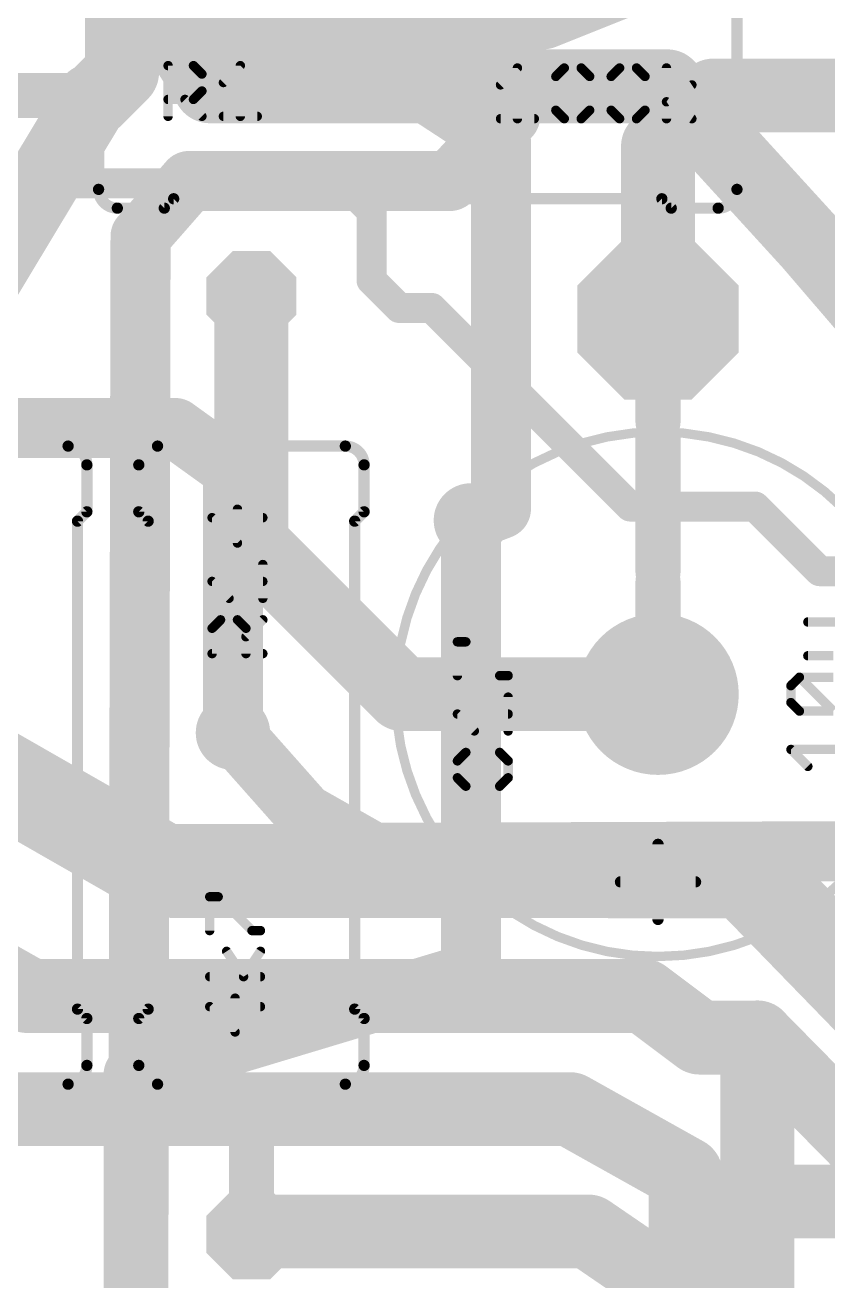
# Model space of a CAD drawing. Header units: inches. Extents: x -5 to 142, y -3 to 122.
# Drawn here: x 47.94 to 58.8, y 46.77 to 63.77 of the extents above; entities that cross this region are included whole.
import ezdxf

# ---------------------------------------------------------------- set-up
doc = ezdxf.new("R2010")
doc.units = ezdxf.units.IN
doc.header["$MEASUREMENT"] = 0
for name, color, linetype in [('1', 22, 'Continuous'), ('15', 22, 'Continuous'), ('16', 175, 'Continuous'), ('17', 82, 'Continuous'), ('18', 82, 'Continuous'), ('2', 175, 'Continuous'), ('21', 253, 'Continuous'), ('25', 253, 'Continuous'), ('27', 253, 'Continuous'), ('51', 253, 'Continuous')]:
    doc.layers.add(name, color=color, linetype=linetype)

# ---------------------------------------------------------------- blocks, each defined once
blk = doc.blocks.new('ROUNDP')
at = {"const_width": 0.5}
blk.add_lwpolyline([(0, -0.25, 1), (0, 0.25, 1), (0, -0.25)], format="xyb", dxfattribs=at)
blk = doc.blocks.new('OCTAGONP')
at = {"const_width": 0.5}
blk.add_lwpolyline([(-0.25, -0.1036), (-0.25, 0.1036), (-0.1036, 0.25), (0.1036, 0.25), (0.25, 0.1036), (0.25, -0.1036), (0.1036, -0.25), (-0.1036, -0.25), (-0.25, -0.1036), (-0.25, 0.1036)], dxfattribs=at)
blk = doc.blocks.new('RECT')
blk.add_solid([(-0.5, -0.5), (0.5, -0.5), (-0.5, 0.5), (0.5, 0.5)])
blk = doc.blocks.new('ROUNDV')
at = {"const_width": 0.5}
blk.add_lwpolyline([(0, -0.25, 1), (0, 0.25, 1), (0, -0.25)], format="xyb", dxfattribs=at)

msp = doc.modelspace()

# ---------------------------------------------------------------- linework, layer by layer
at = {"layer": '1'}
for points, const_width in [([(50.375, 63.9375), (49.0625, 64.5)], 1), ([(56.1875, 64.4375), (54.9375, 63.9375)], 1), ([(54.9375, 63.9375), (50.375, 63.9375)], 1), ([(56.5, 62.125), (57.25, 62.8125)], 1), ([(57.25, 62.8125), (59.6, 62.8125)], 1), ([(56.5, 59.79), (56.5, 62.125)], 1), ([(51, 56.75), (51, 60.1)], 1), ([(53.04, 54.71), (51, 56.75)], 1), ([(56.5, 54.71), (53.04, 54.71)], 1), ([(51.7188, 53.0938), (50.75, 54.1875)], 0.8128), ([(52.6562, 52.5625), (51.7188, 53.0938)], 0.8128), ([(61.6195, 52.5938), (52.6562, 52.5625)], 0.8128), ([(51.0375, 47.4375), (51, 47.4)], 1), ([(55.5625, 47.4375), (51.0375, 47.4375)], 1), ([(56.75, 46.625), (55.5625, 47.4375)], 1), ([(56.75, 42.375), (56.75, 46.625)], 1)]:
    msp.add_lwpolyline(points, dxfattribs=dict(at, const_width=const_width))
for points, const_width in [([(50.375, 64.1875, 1), (50.375, 63.6875)], 0.5), ([(50.2765, 63.7077, 1), (50.4735, 64.1673)], 0.5), ([(54.8447, 64.1696, 1), (55.0303, 63.7054)], 0.5), ([(54.9375, 63.6875, 1), (54.9375, 64.1875)], 0.5), ([(57.25, 63.0625, 1), (57.25, 62.5625)], 0.5), ([(57.4189, 62.6282, 1), (57.0811, 62.9968)], 0.5), ([(56.75, 62.125, 1), (56.25, 62.125)], 0.5), ([(56.3311, 62.3093, 1), (56.6689, 61.9407)], 0.5), ([(51.25, 60.1, 1), (50.75, 60.1)], 0.5), ([(56.25, 59.79, 1), (56.75, 59.79)], 0.5), ([(51.1768, 56.9268, 1), (50.8232, 56.5732)], 0.5), ([(50.75, 56.75, 1), (51.25, 56.75)], 0.5), ([(53.04, 54.96, 1), (53.04, 54.46)], 0.5), ([(52.8632, 54.5332, 1), (53.2168, 54.8868)], 0.5), ([(56.5, 54.46, 1), (56.5, 54.96)], 0.5), ([(50.9021, 54.3222, 1), (50.5979, 54.0528)], 0.4064), ([(51.8189, 53.2705, 1), (51.6186, 52.917)], 0.4064), ([(51.5666, 52.959, 1), (51.8709, 53.2285)], 0.4064), ([(52.6555, 52.7657, 1), (52.657, 52.3593)], 0.4064), ([(52.5561, 52.3857, 1), (52.7564, 52.7393)], 0.4064), ([(51.0375, 47.6875, 1), (51.0375, 47.1875)], 0.5), ([(51.2143, 47.2607, 1), (50.8607, 47.6143)], 0.5), ([(55.7037, 47.6438, 1), (55.4213, 47.2312)], 0.5), ([(55.5625, 47.1875, 1), (55.5625, 47.6875)], 0.5), ([(50.8232, 47.5768, 1), (51.1768, 47.2232)], 0.5), ([(57, 46.625, 1), (56.5, 46.625)], 0.5), ([(56.6088, 46.4187, 1), (56.8912, 46.8313)], 0.5)]:
    msp.add_lwpolyline(points, format="xyb", dxfattribs=dict(at, const_width=const_width))
at = {"layer": '15'}
for points, const_width in [([(49.5, 64.4375), (50.4375, 62.9375)], 1), ([(50.4375, 62.9375), (56.625, 62.9375)], 1), ([(56.625, 62.9375), (58.5625, 60.8125)], 1), ([(52.25, 61.625), (24.1875, 61.625)], 0.4064), ([(52.625, 61.25), (52.25, 61.625)], 0.4064), ([(52.625, 60.3125), (52.625, 61.25)], 0.4064), ([(58.5625, 60.8125), (60.4375, 58.625)], 1), ([(53, 59.9375), (52.625, 60.3125)], 0.4064), ([(53.4375, 59.9375), (53, 59.9375)], 0.4064), ([(56.125, 57.25), (53.4375, 59.9375)], 0.4064), ([(49.9688, 58.3125), (30.2188, 58.3125)], 0.8128), ([(50.75, 57.75), (49.9688, 58.3125)], 0.8128), ([(50.75, 54.1875), (50.75, 57.75)], 0.8128), ([(53.9688, 57.0625), (53.9688, 50.9375)], 0.8128), ([(57.8125, 57.25), (56.125, 57.25)], 0.4064), ([(58.6875, 56.375), (57.8125, 57.25)], 0.4064), ([(60.625, 56.375), (58.6875, 56.375)], 0.4064), ([(53.9688, 50.9375), (49.4062, 49.5625)], 0.8128), ([(57.8438, 50.0625), (59.8438, 48.0312)], 1), ([(57.8438, 37.8125), (57.8438, 50.0625)], 1), ([(49.4062, 49.5625), (49.4062, 45.9375)], 0.8128)]:
    msp.add_lwpolyline(points, dxfattribs=dict(at, const_width=const_width))
for points, const_width in [([(50.4375, 63.1875, 1), (50.4375, 62.6875)], 0.5), ([(56.8097, 63.1059, 1), (56.4403, 62.7691)], 0.5), ([(56.625, 62.6875, 1), (56.625, 63.1875)], 0.5), ([(50.2255, 62.805, 1), (50.6495, 63.07)], 0.5), ([(52.3218, 61.6968, 1), (52.1782, 61.5532)], 0.2032), ([(52.25, 61.5234, 1), (52.25, 61.7266)], 0.2032), ([(52.7266, 61.25, 1), (52.5234, 61.25)], 0.2032), ([(52.5532, 61.1782, 1), (52.6968, 61.3218)], 0.2032), ([(58.7523, 60.9752, 1), (58.3727, 60.6498)], 0.5), ([(58.3778, 60.6441, 1), (58.7472, 60.9809)], 0.5), ([(52.6968, 60.3843, 1), (52.5532, 60.2407)], 0.2032), ([(52.5234, 60.3125, 1), (52.7266, 60.3125)], 0.2032), ([(53, 60.0391, 1), (53, 59.8359)], 0.2032), ([(52.9282, 59.8657, 1), (53.0718, 60.0093)], 0.2032), ([(53.5093, 60.0093, 1), (53.3657, 59.8657)], 0.2032), ([(53.4375, 59.8359, 1), (53.4375, 60.0391)], 0.2032), ([(50.0875, 58.4774, 1), (49.85, 58.1476)], 0.4064), ([(49.9688, 58.1093, 1), (49.9688, 58.5157)], 0.4064), ([(50.9532, 57.75, 1), (50.5468, 57.75)], 0.4064), ([(50.6313, 57.5851, 1), (50.8687, 57.9149)], 0.4064), ([(54.172, 57.0625, 1), (53.7655, 57.0625)], 0.4064), ([(56.125, 57.3516, 1), (56.125, 57.1484)], 0.2032), ([(57.8843, 57.3218, 1), (57.7407, 57.1782)], 0.2032), ([(57.8125, 57.1484, 1), (57.8125, 57.3516)], 0.2032), ([(56.0532, 57.1782, 1), (56.1968, 57.3218)], 0.2032), ([(58.6875, 56.4766, 1), (58.6875, 56.2734)], 0.2032), ([(58.6157, 56.3032, 1), (58.7593, 56.4468)], 0.2032), ([(50.5468, 54.1875, 1), (50.9532, 54.1875)], 0.4064), ([(54.0274, 50.7429, 1), (53.9101, 51.1321)], 0.4064), ([(53.7655, 50.9375, 1), (54.172, 50.9375)], 0.4064), ([(58.0219, 50.2379, 1), (57.6656, 49.8871)], 0.5), ([(58.0938, 50.0625, 1), (57.5938, 50.0625)], 0.5), ([(49.6095, 49.5625, 1), (49.203, 49.5625)], 0.4064), ([(49.3476, 49.7571, 1), (49.4649, 49.3679)], 0.4064)]:
    msp.add_lwpolyline(points, format="xyb", dxfattribs=dict(at, const_width=const_width))
at = {"layer": '16'}
for points, const_width in [([(52.75, 67.8438), (52.75, 63.25)], 0.8128), ([(52.75, 63.25), (54.375, 62.1875)], 0.8128), ([(54.375, 62.1875), (54.375, 57.2188)], 0.8128), ([(54.375, 57.2188), (53.9688, 57.0625)], 0.8128), ([(46, 54.5), (49.8066, 52.3185)], 1.27), ([(49.8066, 52.3185), (57.6875, 52.3125)], 1.27), ([(57.6875, 52.3125), (59.5938, 50.3497)], 1.27), ([(45.75, 51.9062), (47.9062, 50.6875)], 1), ([(47.9062, 50.6875), (47.9688, 50.625)], 1), ([(47.9688, 50.625), (56.3125, 50.625)], 1), ([(56.3125, 50.625), (57.0625, 50.0625)], 1), ([(57.0625, 50.0625), (57.8438, 50.0625)], 1), ([(55.3125, 49.0938), (46.1562, 49.0938)], 1), ([(56.875, 48.2188), (55.3125, 49.0938)], 1), ([(56.875, 48.2188), (56.875, 47.8438)], 1), ([(56.875, 41.9688), (56.875, 47.8438)], 1), ([(56.875, 47.8438), (70.9062, 47.8438)], 1)]:
    msp.add_lwpolyline(points, dxfattribs=dict(at, const_width=const_width))
for points, const_width in [([(52.8612, 63.4201, 1), (52.6388, 63.0799)], 0.4064), ([(52.5468, 63.25, 1), (52.9532, 63.25)], 0.4064), ([(54.5782, 62.1875, 1), (54.1718, 62.1875)], 0.4064), ([(54.2638, 62.0174, 1), (54.4862, 62.3576)], 0.4064), ([(54.4479, 57.0291, 1), (54.3021, 57.4084)], 0.4064), ([(53.8958, 57.2522, 1), (54.0417, 56.8728)], 0.4064), ([(54.1718, 57.2188, 1), (54.5782, 57.2188)], 0.4064), ([(49.8068, 52.6359, 1), (49.8063, 52.001)], 0.635), ([(49.6487, 52.043, 1), (49.9644, 52.5939)], 0.635), ([(57.9153, 52.5337, 1), (57.4597, 52.0913)], 0.635), ([(57.6873, 51.995, 1), (57.6877, 52.63)], 0.635), ([(48.083, 50.8643, 1), (47.7295, 50.5107)], 0.5), ([(47.9688, 50.875, 1), (47.9688, 50.375)], 0.5), ([(47.7832, 50.4699, 1), (48.0293, 50.9051)], 0.5), ([(47.792, 50.4482, 1), (48.1455, 50.8018)], 0.5), ([(56.4625, 50.825, 1), (56.1625, 50.425)], 0.5), ([(56.3125, 50.375, 1), (56.3125, 50.875)], 0.5), ([(57.0625, 50.3125, 1), (57.0625, 49.8125)], 0.5), ([(56.9125, 49.8625, 1), (57.2125, 50.2625)], 0.5), ([(57.8438, 49.8125, 1), (57.8438, 50.3125)], 0.5), ([(55.4347, 49.3119, 1), (55.1903, 48.8756)], 0.5), ([(55.3125, 48.8438, 1), (55.3125, 49.3438)], 0.5), ([(57.125, 48.2188, 1), (56.625, 48.2188)], 0.5), ([(56.7528, 48.0006, 1), (56.9972, 48.4369)], 0.5), ([(57.125, 47.8438, 1), (56.625, 47.8438)], 0.5), ([(56.875, 48.0938, 1), (56.875, 47.5938)], 0.5), ([(56.625, 47.8438, 1), (57.125, 47.8438)], 0.5)]:
    msp.add_lwpolyline(points, format="xyb", dxfattribs=dict(at, const_width=const_width))
at = {"layer": '2'}
for points, const_width in [([(49.25, 63.125), (49.25, 66.875)], 1), ([(54.5, 62.5312), (54.5, 66.15)], 0.8128), ([(48.875, 62.75), (49.25, 63.125)], 1), ([(47.25, 60.1), (48.8438, 62.75)], 1), ([(48.8438, 62.75), (48.875, 62.75)], 1), ([(53.6875, 61.6562), (54.5, 62.5312)], 0.8128), ([(49.5, 60.9062), (50.1562, 61.6562)], 0.8128), ([(50.1562, 61.6562), (53.6875, 61.6562)], 0.8128), ([(49.4688, 46.3125), (49.5, 60.9062)], 0.8128)]:
    msp.add_lwpolyline(points, dxfattribs=dict(at, const_width=const_width))
for points, const_width in [([(49.4268, 62.9482, 1), (49.0732, 63.3018)], 0.5), ([(48.8438, 63, 1), (48.8438, 62.5)], 0.5), ([(49.058, 62.6212, 1), (48.6295, 62.8788)], 0.5), ([(48.875, 62.5, 1), (48.875, 63)], 0.5), ([(49, 63.125, 1), (49.5, 63.125)], 0.5), ([(48.6982, 62.9268, 1), (49.0518, 62.5732)], 0.5), ([(54.6489, 62.393, 1), (54.3511, 62.6695)], 0.4064), ([(54.2968, 62.5312, 1), (54.7032, 62.5312)], 0.4064), ([(50.1562, 61.8594, 1), (50.1562, 61.4531)], 0.4064), ([(50.3092, 61.5224, 1), (50.0033, 61.7901)], 0.4064), ([(53.6875, 61.4531, 1), (53.6875, 61.8594)], 0.4064), ([(53.5386, 61.7945, 1), (53.8364, 61.518)], 0.4064), ([(49.7032, 60.9058, 1), (49.2968, 60.9067)], 0.4064), ([(49.3471, 61.0401, 1), (49.6529, 60.7724)], 0.4064)]:
    msp.add_lwpolyline(points, format="xyb", dxfattribs=dict(at, const_width=const_width))
at = {"layer": '21'}
for points, const_width in [([(48.932, 64.0825), (48.932, 61.5425)], 0.1524), ([(57.568, 64.0825), (57.568, 61.5425)], 0.1524), ([(49.186, 61.2885), (49.821, 61.2885)], 0.1524), ([(49.948, 61.4155), (49.821, 61.2885)], 0.1524), ([(49.948, 61.4155), (56.552, 61.4155)], 0.1524), ([(56.552, 61.4155), (56.679, 61.2885)], 0.1524), ([(57.314, 61.2885), (56.679, 61.2885)], 0.1524), ([(56.5, 56.361), (56.5, 58.1898)], 0.6096), ([(45.98, 58.068), (48.52, 58.068)], 0.1524), ([(52.27, 58.068), (49.73, 58.068)], 0.1524), ([(48.774, 57.814), (48.774, 57.179)], 0.1524), ([(49.476, 57.814), (49.476, 57.179)], 0.1524), ([(52.524, 57.814), (52.524, 57.179)], 0.1524), ([(48.647, 57.052), (48.774, 57.179)], 0.1524), ([(48.647, 50.448), (48.647, 57.052)], 0.1524), ([(49.603, 57.052), (49.476, 57.179)], 0.1524), ([(49.603, 57.052), (49.603, 50.448)], 0.1524), ([(52.397, 57.052), (52.524, 57.179)], 0.1524), ([(52.397, 57.052), (52.397, 50.448)], 0.1524), ([(56.5, 51.662), (56.5, 52.678)], 0.1524), ([(57.008, 52.17), (55.992, 52.17)], 0.1524), ([(48.647, 50.448), (48.774, 50.321)], 0.1524), ([(49.603, 50.448), (49.476, 50.321)], 0.1524), ([(52.397, 50.448), (52.524, 50.321)], 0.1524), ([(48.774, 49.686), (48.774, 50.321)], 0.1524), ([(49.476, 49.686), (49.476, 50.321)], 0.1524), ([(52.524, 49.686), (52.524, 50.321)], 0.1524), ([(45.98, 49.432), (48.52, 49.432)], 0.1524), ([(52.27, 49.432), (49.73, 49.432)], 0.1524)]:
    msp.add_lwpolyline(points, dxfattribs=dict(at, const_width=const_width))
for points, const_width in [([(48.932, 61.5425, 0.4142), (49.186, 61.2885)], 0.1524), ([(48.9701, 61.5425, 1), (48.8939, 61.5425)], 0.0762), ([(48.8939, 61.5425, 1), (48.9701, 61.5425)], 0.0762), ([(57.314, 61.2885, 0.4142), (57.568, 61.5425)], 0.1524), ([(57.6061, 61.5425, 1), (57.5299, 61.5425)], 0.0762), ([(57.5299, 61.5425, 1), (57.6061, 61.5425)], 0.0762), ([(49.186, 61.3266, 1), (49.186, 61.2504)], 0.0762), ([(49.186, 61.2504, 1), (49.186, 61.3266)], 0.0762), ([(49.821, 61.2504, 1), (49.821, 61.3266)], 0.0762), ([(49.948, 61.4536, 1), (49.948, 61.3774)], 0.0762), ([(49.9749, 61.3886, 1), (49.9211, 61.4424)], 0.0762), ([(56.5789, 61.4424, 1), (56.5251, 61.3886)], 0.0762), ([(56.552, 61.3774, 1), (56.552, 61.4536)], 0.0762), ([(56.679, 61.3266, 1), (56.679, 61.2504)], 0.0762), ([(57.314, 61.3266, 1), (57.314, 61.2504)], 0.0762), ([(57.314, 61.2504, 1), (57.314, 61.3266)], 0.0762), ([(49.7941, 61.3154, 1), (49.8479, 61.2616)], 0.0762), ([(56.6521, 61.2616, 1), (56.7059, 61.3154)], 0.0762), ([(56.6524, 58.1898, 1), (56.3476, 58.1898)], 0.3048), ([(56.5, 51.16, 1), (56.5, 58.26, 1), (56.5, 51.16)], 0.127), ([(48.774, 57.814, 0.4142), (48.52, 58.068)], 0.1524), ([(48.52, 58.1061, 1), (48.52, 58.0299)], 0.0762), ([(48.52, 58.0299, 1), (48.52, 58.1061)], 0.0762), ([(49.73, 58.068, 0.4142), (49.476, 57.814)], 0.1524), ([(49.73, 58.1061, 1), (49.73, 58.0299)], 0.0762), ([(49.73, 58.0299, 1), (49.73, 58.1061)], 0.0762), ([(52.524, 57.814, 0.4142), (52.27, 58.068)], 0.1524), ([(52.27, 58.1061, 1), (52.27, 58.0299)], 0.0762), ([(52.27, 58.0299, 1), (52.27, 58.1061)], 0.0762), ([(48.8121, 57.814, 1), (48.7359, 57.814)], 0.0762), ([(48.7359, 57.814, 1), (48.8121, 57.814)], 0.0762), ([(49.5141, 57.814, 1), (49.4379, 57.814)], 0.0762), ([(49.4379, 57.814, 1), (49.5141, 57.814)], 0.0762), ([(52.5621, 57.814, 1), (52.4859, 57.814)], 0.0762), ([(52.4859, 57.814, 1), (52.5621, 57.814)], 0.0762), ([(48.6851, 57.052, 1), (48.6089, 57.052)], 0.0762), ([(48.6201, 57.0789, 1), (48.6739, 57.0251)], 0.0762), ([(48.7359, 57.179, 1), (48.8121, 57.179)], 0.0762), ([(48.8009, 57.1521, 1), (48.7471, 57.2059)], 0.0762), ([(49.4379, 57.179, 1), (49.5141, 57.179)], 0.0762), ([(49.5029, 57.2059, 1), (49.4491, 57.1521)], 0.0762), ([(49.6411, 57.052, 1), (49.5649, 57.052)], 0.0762), ([(49.5761, 57.0251, 1), (49.6299, 57.0789)], 0.0762), ([(52.4351, 57.052, 1), (52.3589, 57.052)], 0.0762), ([(52.3701, 57.0789, 1), (52.4239, 57.0251)], 0.0762), ([(52.4859, 57.179, 1), (52.5621, 57.179)], 0.0762), ([(52.5509, 57.1521, 1), (52.4971, 57.2059)], 0.0762), ([(56.3476, 56.361, 1), (56.6524, 56.361)], 0.3048), ([(56.5381, 52.678, 1), (56.4619, 52.678)], 0.0762), ([(55.992, 52.2081, 1), (55.992, 52.1319)], 0.0762), ([(57.008, 52.1319, 1), (57.008, 52.2081)], 0.0762), ([(56.4619, 51.662, 1), (56.5381, 51.662)], 0.0762), ([(48.6089, 50.448, 1), (48.6851, 50.448)], 0.0762), ([(48.6739, 50.4749, 1), (48.6201, 50.4211)], 0.0762), ([(49.5649, 50.448, 1), (49.6411, 50.448)], 0.0762), ([(49.6299, 50.4211, 1), (49.5761, 50.4749)], 0.0762), ([(52.3589, 50.448, 1), (52.4351, 50.448)], 0.0762), ([(52.4239, 50.4749, 1), (52.3701, 50.4211)], 0.0762), ([(48.8121, 50.321, 1), (48.7359, 50.321)], 0.0762), ([(48.7471, 50.2941, 1), (48.8009, 50.3479)], 0.0762), ([(49.5141, 50.321, 1), (49.4379, 50.321)], 0.0762), ([(49.4491, 50.3479, 1), (49.5029, 50.2941)], 0.0762), ([(52.5621, 50.321, 1), (52.4859, 50.321)], 0.0762), ([(52.4971, 50.2941, 1), (52.5509, 50.3479)], 0.0762), ([(48.52, 49.432, 0.4142), (48.774, 49.686)], 0.1524), ([(48.8121, 49.686, 1), (48.7359, 49.686)], 0.0762), ([(48.7359, 49.686, 1), (48.8121, 49.686)], 0.0762), ([(49.476, 49.686, 0.4142), (49.73, 49.432)], 0.1524), ([(49.5141, 49.686, 1), (49.4379, 49.686)], 0.0762), ([(49.4379, 49.686, 1), (49.5141, 49.686)], 0.0762), ([(52.27, 49.432, 0.4142), (52.524, 49.686)], 0.1524), ([(52.5621, 49.686, 1), (52.4859, 49.686)], 0.0762), ([(52.4859, 49.686, 1), (52.5621, 49.686)], 0.0762), ([(48.52, 49.4701, 1), (48.52, 49.3939)], 0.0762), ([(48.52, 49.3939, 1), (48.52, 49.4701)], 0.0762), ([(49.73, 49.4701, 1), (49.73, 49.3939)], 0.0762), ([(49.73, 49.3939, 1), (49.73, 49.4701)], 0.0762), ([(52.27, 49.4701, 1), (52.27, 49.3939)], 0.0762), ([(52.27, 49.3939, 1), (52.27, 49.4701)], 0.0762)]:
    msp.add_lwpolyline(points, format="xyb", dxfattribs=dict(at, const_width=const_width))
at = {"layer": '25', "const_width": 0.0635}
for points in [[(49.9043, 63.2174, 1), (49.8407, 63.2174)], [(49.8725, 63.2491, 1), (49.8725, 63.1856)], [(50.2381, 63.2398, 1), (50.1932, 63.1949)], [(50.2157, 63.1856, 1), (50.2157, 63.2491)], [(50.8815, 63.2174, 1), (50.818, 63.2174)], [(50.8722, 63.1949, 1), (50.8273, 63.2398)], [(50.3618, 63.103, 1), (50.2983, 63.103)], [(50.3076, 63.0805, 1), (50.3525, 63.1254)], [(50.2983, 62.8742, 1), (50.3618, 62.8742)], [(50.3525, 62.8517, 1), (50.3076, 62.8966)], [(50.5985, 63.011, 1), (50.6434, 62.9661)], [(49.8725, 62.7915, 1), (49.8725, 62.728)], [(50.1237, 62.7822, 1), (50.0788, 62.7373)], [(50.1932, 62.7822, 1), (50.2381, 62.7373)], [(50.2157, 62.728, 1), (50.2157, 62.7915)], [(49.8407, 62.531, 1), (49.9043, 62.531)], [(50.3076, 62.5085, 1), (50.3525, 62.5535)], [(50.6209, 62.5628, 1), (50.6209, 62.4993)], [(50.818, 62.531, 1), (50.8815, 62.531)], [(51.0785, 62.4993, 1), (51.0785, 62.5628)], [(50.8429, 57.2137, 1), (50.7794, 57.2137)], [(50.4679, 57.131, 1), (50.4679, 57.0675)], [(50.4904, 57.1217, 1), (50.4455, 57.0768)], [(51.1543, 57.0675, 1), (51.1543, 57.131)], [(50.7794, 56.7561, 1), (50.8429, 56.7561)], [(50.7887, 56.7336, 1), (50.8336, 56.7785)], [(51.1861, 56.4653, 1), (51.1225, 56.4653)], [(50.4679, 56.2682, 1), (50.4679, 56.2047)], [(50.4904, 56.2589, 1), (50.4455, 56.214)], [(51.1543, 56.2047, 1), (51.1543, 56.2682)], [(50.6743, 55.9852, 1), (50.7192, 56.0301)], [(51.1225, 56.0077, 1), (51.1861, 56.0077)], [(50.5823, 55.7486, 1), (50.5823, 55.6851)], [(50.6048, 55.6944, 1), (50.5599, 55.7393)], [(50.8336, 55.7393, 1), (50.7887, 55.6944)], [(50.8111, 55.6851, 1), (50.8111, 55.7486)], [(51.1768, 55.6944, 1), (51.1318, 55.7393)], [(50.4997, 55.6024, 1), (50.4362, 55.6024)], [(50.4455, 55.6249, 1), (50.4904, 55.58)], [(50.9573, 55.6024, 1), (50.8938, 55.6024)], [(50.9031, 55.58, 1), (50.948, 55.6249)], [(50.9031, 55.5105, 1), (50.948, 55.4656)], [(53.8181, 55.4189, 1), (53.7546, 55.4189)], [(53.7863, 55.4507, 1), (53.7863, 55.3872)], [(53.9232, 55.4414, 1), (53.8783, 55.3965)], [(53.9007, 55.3872, 1), (53.9007, 55.4507)], [(50.4679, 55.291, 1), (50.4679, 55.2275)], [(50.4362, 55.2593, 1), (50.4997, 55.2593)], [(50.8938, 55.2593, 1), (50.9573, 55.2593)], [(51.1543, 55.2275, 1), (51.1543, 55.291)], [(53.7546, 54.9613, 1), (53.8181, 54.9613)], [(54.3583, 54.9931, 1), (54.3583, 54.9296)], [(54.3359, 54.9389, 1), (54.3808, 54.9838)], [(54.4727, 54.9296, 1), (54.4727, 54.9931)], [(54.5045, 54.6705, 1), (54.441, 54.6705)], [(53.7863, 54.4735, 1), (53.7863, 54.41)], [(53.8088, 54.4642, 1), (53.7639, 54.4193)], [(54.4727, 54.41, 1), (54.4727, 54.4735)], [(53.9927, 54.1905, 1), (54.0376, 54.2354)], [(54.441, 54.2129, 1), (54.5045, 54.2129)], [(53.9232, 53.8996, 1), (53.8783, 53.9445)], [(54.3808, 53.9445, 1), (54.3359, 53.8996)], [(53.8181, 53.8077, 1), (53.7546, 53.8077)], [(53.7639, 53.8301, 1), (53.8088, 53.7852)], [(54.5045, 53.8077, 1), (54.441, 53.8077)], [(54.4502, 53.7852, 1), (54.4952, 53.8301)], [(53.7546, 53.5789, 1), (53.8181, 53.5789)], [(53.8088, 53.6013, 1), (53.7639, 53.5564)], [(54.441, 53.5789, 1), (54.5045, 53.5789)], [(54.4952, 53.5564, 1), (54.4502, 53.6013)], [(53.9007, 53.4962, 1), (53.9007, 53.4328)], [(53.8783, 53.442, 1), (53.9232, 53.487)], [(54.3359, 53.487, 1), (54.3808, 53.442)], [(54.3583, 53.4328, 1), (54.3583, 53.4962)]]:
    msp.add_lwpolyline(points, format="xyb", dxfattribs=at)
at = {"layer": '25', "const_width": 0.127}
for points in [[(49.8725, 62.531), (49.8725, 63.2174)], [(49.8725, 63.2174), (50.2157, 63.2174)], [(50.2157, 63.2174), (50.3301, 63.103)], [(50.6209, 62.9886), (50.8497, 63.2174)], [(50.8497, 63.2174), (50.8497, 62.531)], [(50.3301, 63.103), (50.3301, 62.8742)], [(50.3301, 62.8742), (50.2157, 62.7598)], [(50.2157, 62.7598), (49.8725, 62.7598)], [(50.1013, 62.7598), (50.3301, 62.531)], [(50.6209, 62.531), (51.0785, 62.531)], [(50.8111, 56.7561), (50.8111, 57.2137)], [(51.1543, 57.0993), (50.4679, 57.0993)], [(50.4679, 57.0993), (50.8111, 56.7561)], [(51.1543, 56.0077), (51.1543, 56.4653)], [(50.6967, 56.0077), (50.4679, 56.2365)], [(50.4679, 56.2365), (51.1543, 56.2365)], [(50.4679, 55.6024), (50.5823, 55.7168)], [(50.5823, 55.7168), (50.8111, 55.7168)], [(50.8111, 55.7168), (50.9255, 55.6024)], [(50.9255, 55.488), (51.1543, 55.7168)], [(50.4679, 55.2593), (50.4679, 55.6024)], [(50.9255, 55.6024), (50.9255, 55.2593)], [(53.7863, 54.9613), (53.7863, 55.4189)], [(53.7863, 55.4189), (53.9007, 55.4189)], [(53.9007, 55.4189), (54.3583, 54.9613)], [(51.1543, 55.2593), (50.4679, 55.2593)], [(54.3583, 54.9613), (54.4727, 54.9613)], [(54.4727, 54.2129), (54.4727, 54.6705)], [(54.0151, 54.2129), (53.7863, 54.4417)], [(53.7863, 54.4417), (54.4727, 54.4417)], [(53.9007, 53.9221), (53.7863, 53.8077)], [(54.4727, 53.8077), (54.3583, 53.9221)], [(53.7863, 53.8077), (53.7863, 53.5789)], [(54.4727, 53.5789), (54.4727, 53.8077)], [(53.7863, 53.5789), (53.9007, 53.4645)], [(54.3583, 53.4645), (54.4727, 53.5789)], [(53.9007, 53.4645), (54.3583, 53.4645)]]:
    msp.add_lwpolyline(points, dxfattribs=at)
at = {"layer": '27', "const_width": 0.127}
for points in [[(54.3696, 62.9566), (54.5984, 63.1854)], [(54.5984, 63.1854), (54.5984, 62.499)], [(55.118, 63.071), (55.2324, 63.1854)], [(55.2324, 63.1854), (55.4612, 63.1854)], [(55.4612, 63.1854), (55.5756, 63.071)], [(55.8664, 63.071), (55.9808, 63.1854)], [(55.9808, 63.1854), (56.2096, 63.1854)], [(56.2096, 63.1854), (56.324, 63.071)], [(56.6148, 62.499), (56.6148, 63.1854)], [(55.118, 62.6134), (55.118, 63.071)], [(55.118, 62.6134), (55.5756, 63.071)], [(55.5756, 63.071), (55.5756, 62.6134)], [(55.8664, 62.6134), (55.8664, 63.071)], [(55.8664, 62.6134), (56.324, 63.071)], [(56.324, 63.071), (56.324, 62.6134)], [(56.6148, 62.7278), (56.958, 62.9566)], [(56.958, 62.499), (56.6148, 62.7278)], [(54.3696, 62.499), (54.8272, 62.499)], [(55.2324, 62.499), (55.118, 62.6134)], [(55.4612, 62.499), (55.2324, 62.499)], [(55.5756, 62.6134), (55.4612, 62.499)], [(55.9808, 62.499), (55.8664, 62.6134)], [(56.2096, 62.499), (55.9808, 62.499)], [(56.324, 62.6134), (56.2096, 62.499)], [(58.9845, 55.6879), (58.5269, 55.6879)], [(58.5269, 55.2303), (58.8701, 55.2303)], [(58.2981, 54.8251), (58.4125, 54.9395)], [(58.4125, 54.9395), (58.8701, 54.9395)], [(58.8701, 54.4819), (58.4125, 54.9395)], [(58.2981, 54.5963), (58.2981, 54.8251)], [(58.4125, 54.4819), (58.2981, 54.5963)], [(58.8701, 54.4819), (58.4125, 54.4819)], [(58.5269, 53.7335), (58.2981, 53.9623)], [(58.2981, 53.9623), (58.9845, 53.9623)], [(50.4359, 51.5106), (50.4359, 51.9682)], [(50.4359, 51.9682), (50.5503, 51.9682)], [(50.5503, 51.9682), (51.0079, 51.5106)], [(51.0079, 51.5106), (51.1223, 51.5106)], [(50.8935, 50.8869), (50.6647, 51.2301)], [(51.1223, 51.2301), (50.8935, 50.8869)], [(51.1223, 50.8869), (50.4359, 50.8869)], [(50.7791, 50.1385), (50.7791, 50.5961)], [(51.1223, 50.4817), (50.4359, 50.4817)], [(50.4359, 50.4817), (50.7791, 50.1385)]]:
    msp.add_lwpolyline(points, dxfattribs=at)
at = {"layer": '27', "const_width": 0.0635}
for points in [[(54.6301, 63.1854, 1), (54.5666, 63.1854)], [(54.6208, 63.1629, 1), (54.5759, 63.2078)], [(55.2324, 63.2171, 1), (55.2324, 63.1536)], [(55.2548, 63.1629, 1), (55.2099, 63.2078)], [(55.4836, 63.2078, 1), (55.4387, 63.1629)], [(55.4612, 63.1536, 1), (55.4612, 63.2171)], [(55.9808, 63.2171, 1), (55.9808, 63.1536)], [(56.0033, 63.1629, 1), (55.9584, 63.2078)], [(56.232, 63.2078, 1), (56.1871, 63.1629)], [(56.2096, 63.1536, 1), (56.2096, 63.2171)], [(56.6466, 63.1854, 1), (56.5831, 63.1854)], [(55.1497, 63.071, 1), (55.0862, 63.071)], [(55.0955, 63.0934, 1), (55.1404, 63.0485)], [(55.6073, 63.071, 1), (55.5438, 63.071)], [(55.598, 63.0485, 1), (55.5531, 63.0934)], [(55.5531, 63.0485, 1), (55.598, 63.0934)], [(55.8982, 63.071, 1), (55.8347, 63.071)], [(55.844, 63.0934, 1), (55.8889, 63.0485)], [(56.3557, 63.071, 1), (56.2922, 63.071)], [(56.3015, 63.0485, 1), (56.3464, 63.0934)], [(56.3464, 63.0485, 1), (56.3015, 63.0934)], [(54.3471, 62.979, 1), (54.392, 62.9341)], [(56.9756, 62.9302, 1), (56.9404, 62.983)], [(56.6324, 62.7542, 1), (56.5972, 62.7014)], [(56.5972, 62.7542, 1), (56.6324, 62.7014)], [(54.3696, 62.5308, 1), (54.3696, 62.4673)], [(54.8272, 62.4673, 1), (54.8272, 62.5308)], [(55.0862, 62.6134, 1), (55.1497, 62.6134)], [(55.1404, 62.6358, 1), (55.0955, 62.5909)], [(55.0955, 62.6358, 1), (55.1404, 62.5909)], [(55.2324, 62.5308, 1), (55.2324, 62.4673)], [(55.2099, 62.4765, 1), (55.2548, 62.5215)], [(55.4387, 62.5215, 1), (55.4836, 62.4765)], [(55.4612, 62.4673, 1), (55.4612, 62.5308)], [(55.5438, 62.6134, 1), (55.6073, 62.6134)], [(55.598, 62.5909, 1), (55.5531, 62.6358)], [(55.8889, 62.6358, 1), (55.844, 62.5909)], [(55.844, 62.6358, 1), (55.8889, 62.5909)], [(55.8347, 62.6134, 1), (55.8982, 62.6134)], [(55.9808, 62.5308, 1), (55.9808, 62.4673)], [(55.9584, 62.4765, 1), (56.0033, 62.5215)], [(56.1871, 62.5215, 1), (56.232, 62.4765)], [(56.2096, 62.4673, 1), (56.2096, 62.5308)], [(56.2922, 62.6134, 1), (56.3557, 62.6134)], [(56.3464, 62.5909, 1), (56.3015, 62.6358)], [(56.9404, 62.4726, 1), (56.9756, 62.5254)], [(54.5666, 62.499, 1), (54.6301, 62.499)], [(56.5831, 62.499, 1), (56.6466, 62.499)], [(58.5269, 55.7197, 1), (58.5269, 55.6562)], [(58.5269, 55.2621, 1), (58.5269, 55.1986)], [(58.4125, 54.9713, 1), (58.4125, 54.9078)], [(58.435, 54.962, 1), (58.3901, 54.9171)], [(58.435, 54.9171, 1), (58.3901, 54.962)], [(58.3299, 54.8251, 1), (58.2664, 54.8251)], [(58.2757, 54.8476, 1), (58.3206, 54.8027)], [(58.2664, 54.5963, 1), (58.3299, 54.5963)], [(58.3206, 54.6188, 1), (58.2757, 54.5739)], [(58.4125, 54.5137, 1), (58.4125, 54.4502)], [(58.3901, 54.4595, 1), (58.435, 54.5044)], [(58.2981, 53.994, 1), (58.2981, 53.9305)], [(58.3206, 53.9847, 1), (58.2757, 53.9398)], [(58.5045, 53.711, 1), (58.5494, 53.756)], [(50.4677, 51.9682, 1), (50.4042, 51.9682)], [(50.4359, 51.9999, 1), (50.4359, 51.9364)], [(50.5728, 51.9906, 1), (50.5279, 51.9457)], [(50.5503, 51.9364, 1), (50.5503, 51.9999)], [(50.4042, 51.5106, 1), (50.4677, 51.5106)], [(51.0079, 51.5423, 1), (51.0079, 51.4788)], [(50.9855, 51.4881, 1), (51.0304, 51.533)], [(51.1223, 51.4788, 1), (51.1223, 51.5423)], [(50.6911, 51.2477, 1), (50.6383, 51.2125)], [(51.1487, 51.2125, 1), (51.0959, 51.2477)], [(50.4359, 50.9187, 1), (50.4359, 50.8552)], [(50.8671, 50.9045, 1), (50.9199, 50.8693)], [(50.8671, 50.8693, 1), (50.9199, 50.9045)], [(51.1223, 50.8552, 1), (51.1223, 50.9187)], [(50.8109, 50.5961, 1), (50.7474, 50.5961)], [(50.4359, 50.5134, 1), (50.4359, 50.4499)], [(50.4584, 50.5041, 1), (50.4135, 50.4592)], [(51.1223, 50.4499, 1), (51.1223, 50.5134)], [(50.7474, 50.1385, 1), (50.8109, 50.1385)], [(50.7567, 50.116, 1), (50.8016, 50.161)]]:
    msp.add_lwpolyline(points, format="xyb", dxfattribs=at)
at = {"layer": '51', "const_width": 0.6096}
for points in [[(46.9, 62.8125), (48.17, 62.8125)], [(59.6, 62.8125), (58.33, 62.8125)], [(51, 60.1), (51, 58.83)], [(56.5, 59.79), (56.5, 58.393)], [(56.5, 54.71), (56.5, 56.234)], [(51, 47.4), (51, 48.67)]]:
    msp.add_lwpolyline(points, dxfattribs=at)
at = {"layer": '51', "const_width": 0.3048}
for points in [[(48.17, 62.6601, 1), (48.17, 62.9649)], [(58.33, 62.9649, 1), (58.33, 62.6601)], [(51.1524, 60.1, 1), (50.8476, 60.1)], [(56.6524, 59.79, 1), (56.3476, 59.79)], [(50.8476, 58.83, 1), (51.1524, 58.83)], [(56.3476, 58.393, 1), (56.6524, 58.393)], [(56.6524, 56.234, 1), (56.3476, 56.234)], [(56.3476, 54.71, 1), (56.6524, 54.71)], [(51.1524, 48.67, 1), (50.8476, 48.67)], [(50.8476, 47.4, 1), (51.1524, 47.4)]]:
    msp.add_lwpolyline(points, format="xyb", dxfattribs=at)

# ---------------------------------------------------------------- block references
at = {"layer": '17', "rotation": 90}
for name, p, xscale, yscale in [('OCTAGONP', (56.5, 59.79), 2.1844, 2.1844), ('OCTAGONP', (56.5, 59.79), 2.1844, 2.1844), ('OCTAGONP', (51, 60.1), 1.2192, 1.2192), ('ROUNDP', (51, 60.1), 1.2192, 1.2192), ('ROUNDP', (51, 60.1), 1.2192, 1.2192), ('OCTAGONP', (51, 60.1), 1.2192, 1.2192), ('ROUNDP', (56.5, 59.79), 1.2192, 1.2192), ('ROUNDP', (56.5, 59.79), 1.2192, 1.2192), ('ROUNDP', (56.5, 54.71), 2.1844, 2.1844), ('ROUNDP', (56.5, 54.71), 2.1844, 2.1844), ('ROUNDP', (56.5, 54.71), 1.2192, 1.2192), ('ROUNDP', (56.5, 54.71), 1.2192, 1.2192), ('OCTAGONP', (51, 47.4), 1.2192, 1.2192), ('ROUNDP', (51, 47.4), 1.2192, 1.2192), ('ROUNDP', (51, 47.4), 1.2192, 1.2192), ('OCTAGONP', (51, 47.4), 1.2192, 1.2192)]:
    msp.add_blockref(name, p, dxfattribs=dict(at, xscale=xscale, yscale=yscale))
at = {"layer": '18'}
for p, xscale, yscale in [((53.9688, 57.0625), 1.0064, 1.0064), ((53.9688, 57.0625), 1.0064, 1.0064), ((53.9688, 57.0625), 0.9048, 0.9048), ((53.9688, 57.0625), 0.9048, 0.9048), ((50.75, 54.1875), 1.0064, 1.0064), ((50.75, 54.1875), 1.0064, 1.0064), ((50.75, 54.1875), 0.9048, 0.9048), ((50.75, 54.1875), 0.9048, 0.9048), ((57.8438, 50.0625), 1.0064, 1.0064), ((57.8438, 50.0625), 1.0064, 1.0064), ((57.8438, 50.0625), 0.9048, 0.9048), ((57.8438, 50.0625), 0.9048, 0.9048)]:
    msp.add_blockref('ROUNDV', p, dxfattribs=dict(at, xscale=xscale, yscale=yscale))
at = {"layer": '21', "xscale": 0.8636, "yscale": 0.6096}
for p, rotation in [((48.5002, 62.8125), 180), ((57.9998, 62.8125), 180), ((51, 58.4998), 90), ((51, 49.0002), 90)]:
    msp.add_blockref('RECT', p, dxfattribs=dict(at, rotation=rotation))

doc.saveas('drawing.dxf')
